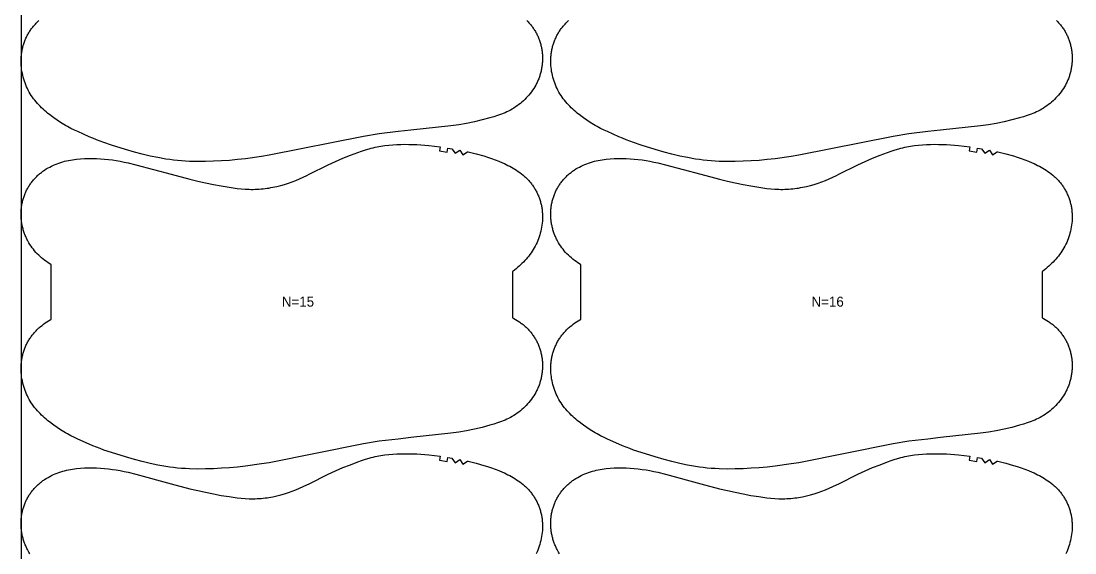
# Model space of a CAD drawing. Header units: inches. Extents: x 0 to 1851, y 0 to 1084.
# Drawn here: x 0 to 527, y 266 to 532 of the extents above; entities that cross this region are included whole.
import ezdxf

# ---------------------------------------------------------------- set-up
doc = ezdxf.new("R2010")
doc.units = ezdxf.units.IN

msp = doc.modelspace()

# ---------------------------------------------------------------- linework, layer by layer
at = {"layer": '1'}
for points in [[(0, 0), (1850.872, 0), (1850.872, 1083.5292), (0, 1083.5292), (0, 0)], [(108.0732, 448.4329), (112.0602, 448.0596), (114.0587, 447.9585), (115.0586, 447.9343), (116.0588, 447.9294), (117.0589, 447.945), (118.0587, 447.981), (119.0577, 448.037), (120.0556, 448.1128), (121.0519, 448.2078), (122.0464, 448.3218), (123.0385, 448.4544), (124.0279, 448.6052), (125.0143, 448.7739), (125.9975, 448.9599), (127.9536, 449.3821), (129.8954, 449.8677), (131.8218, 450.4127), (133.7316, 451.0138), (135.6227, 451.6707), (137.4929, 452.3838), (139.3398, 453.1535), (141.1624, 453.978), (142.9656, 454.8458), (144.1856, 455.4612), (153.6891, 460.2547), (157.3288, 461.9207), (161.0133, 463.4864), (164.7318, 464.9672), (168.4835, 466.3648), (170.3726, 467.0295), (172.2734, 467.6587), (174.1885, 468.2381), (175.1524, 468.5046), (176.1209, 468.7532), (177.0944, 468.9826), (178.0724, 469.1929), (179.0545, 469.3847), (180.0403, 469.5585), (182.0206, 469.8544), (184.0096, 470.0849), (186.0039, 470.2548), (188.0019, 470.37), (190.0023, 470.4367), (192.0039, 470.4612), (194.0056, 470.4486), (196.0066, 470.3997), (198.0062, 470.314), (200.0037, 470.1911), (203.9908, 469.8395), (209.5957, 469.1645), (209.3288, 467.1824), (213.2465, 466.6146), (213.5543, 468.5907), (215.5287, 468.2716), (217.1441, 465.9608), (219.465, 467.561), (221.0153, 465.2078), (223.3796, 466.74), (223.7405, 466.6579), (227.6267, 465.6998), (231.4805, 464.6151), (233.3938, 464.0249), (235.2948, 463.3972), (237.18, 462.7255), (239.0461, 462.0035), (240.8893, 461.2251), (241.801, 460.8131), (242.7054, 460.3853), (243.6019, 459.9409), (244.4899, 459.4794), (245.3689, 459.0003), (246.2383, 458.5029), (247.0973, 457.9866), (247.9442, 457.4503), (248.7769, 456.8929), (249.5935, 456.3133), (250.392, 455.7104), (251.1703, 455.083), (251.5513, 454.7598), (251.9265, 454.4301), (252.2956, 454.0936), (252.6585, 453.7504), (253.0149, 453.4002), (253.3647, 453.0432), (253.7077, 452.6796), (254.0439, 452.3094), (254.3731, 451.9329), (254.6953, 451.5503), (255.0104, 451.1616), (255.3182, 450.767), (255.6186, 450.3667), (255.9117, 449.9608), (256.1971, 449.5496), (256.4749, 449.133), (256.745, 448.7114), (257.0072, 448.2848), (257.2615, 447.8534), (257.5077, 447.4173), (257.7457, 446.9768), (257.9755, 446.532), (258.197, 446.083), (258.4101, 445.63), (258.6148, 445.1732), (258.811, 444.7126), (258.9986, 444.2486), (259.1775, 443.7812), (259.3478, 443.3106), (259.5092, 442.837), (259.6617, 442.3605), (259.8054, 441.8813), (259.94, 441.3995), (260.0655, 440.9154), (260.1819, 440.429), (260.2891, 439.9405), (260.387, 439.4502), (260.4757, 438.9581), (260.5553, 438.4644), (260.6258, 437.9693), (260.6873, 437.473), (260.7399, 436.9756), (260.7836, 436.4772), (260.8185, 435.978), (260.8624, 434.9781), (260.872, 433.9771), (260.8479, 432.9762), (260.7908, 431.9768), (260.7012, 430.9801), (260.5796, 429.987), (260.4264, 428.9983), (260.2422, 428.0149), (260.0274, 427.0375), (259.7825, 426.0669), (259.5081, 425.104), (259.2044, 424.1496), (258.8721, 423.2045), (258.5111, 422.27), (258.1215, 421.3472), (257.7032, 420.4374), (257.2563, 419.5419), (256.7808, 418.6618), (256.2766, 417.7984), (255.7438, 416.953), (255.1827, 416.1265), (254.5948, 415.3186), (253.9819, 414.5291), (253.3457, 413.7573), (252.6881, 413.0028), (252.0108, 412.2653), (251.3157, 411.5441), (250.6045, 410.8388), (249.8788, 410.1491), (249.1395, 409.4743), (248.3874, 408.814), (247.6233, 408.1678), (246.0618, 406.9152), (245.872, 406.7726), (245.872, 383.6248), (246.5253, 383.2921), (247.4018, 382.8087), (248.2618, 382.2961), (249.1039, 381.7546), (249.5178, 381.473), (249.9266, 381.1843), (250.3303, 380.8884), (250.7285, 380.5854), (251.1212, 380.2753), (251.5082, 379.9581), (251.8892, 379.634), (252.2641, 379.3028), (252.6327, 378.9646), (252.9949, 378.6195), (253.3504, 378.2674), (253.6991, 377.9086), (254.0409, 377.5431), (254.3757, 377.1711), (254.7032, 376.7928), (255.0235, 376.4082), (255.3363, 376.0176), (255.6415, 375.621), (255.939, 375.2186), (256.2287, 374.8106), (256.5103, 374.397), (256.7839, 373.9781), (257.0492, 373.5539), (257.3061, 373.1246), (257.5545, 372.6904), (257.7943, 372.2514), (258.0253, 371.8077), (258.2475, 371.3595), (258.4608, 370.9071), (258.6653, 370.4505), (258.8609, 369.99), (259.0476, 369.5258), (259.2253, 369.0581), (259.394, 368.587), (259.5537, 368.1128), (259.7044, 367.6355), (259.846, 367.1555), (259.9785, 366.6729), (260.1019, 366.1879), (260.2161, 365.7007), (260.3211, 365.2114), (260.4169, 364.7204), (260.5034, 364.2276), (260.5808, 363.7334), (260.6489, 363.2378), (260.708, 362.741), (260.7579, 362.2433), (260.7987, 361.7447), (260.8305, 361.2454), (260.8533, 360.7455), (260.8671, 360.2453), (260.872, 359.7449), (260.868, 359.2444), (260.855, 358.744), (260.8333, 358.2439), (260.8028, 357.7442), (260.7635, 357.2451), (260.7154, 356.7468), (260.6587, 356.2493), (260.5932, 355.753), (260.5191, 355.2578), (260.4363, 354.7641), (260.3448, 354.2719), (260.2447, 353.7815), (260.1359, 353.293), (260.0185, 352.8065), (259.8924, 352.3223), (259.7577, 351.8404), (259.6144, 351.3612), (259.4624, 350.8846), (259.3019, 350.4109), (259.1327, 349.9403), (258.955, 349.4729), (258.7687, 349.0089), (258.5738, 348.5485), (258.3705, 348.0917), (258.1589, 347.6386), (257.9391, 347.1894), (257.7114, 346.7441), (257.4757, 346.3028), (256.9814, 345.4327), (256.4573, 344.5799), (255.9045, 343.7451), (255.3242, 342.929), (254.7174, 342.1325), (254.0854, 341.3563), (253.4288, 340.6008), (252.7486, 339.8669), (252.0454, 339.1549), (251.3201, 338.4654), (250.5735, 337.7991), (249.8064, 337.1566), (249.0196, 336.5382), (248.2138, 335.9447), (247.3901, 335.3761), (246.5496, 334.8326), (245.872, 334.4227), (245.6931, 334.3145), (244.8218, 333.8217), (243.9367, 333.3546), (243.0387, 332.9131), (242.129, 332.4976), (241.2085, 332.1076), (240.2784, 331.7412), (239.3399, 331.3961), (238.3941, 331.0698), (236.4853, 330.464), (234.5612, 329.9048), (230.6919, 328.8749), (226.7971, 327.955), (222.8761, 327.1477), (218.9318, 326.4635), (214.9686, 325.9049), (195.0692, 323.7474), (188.732, 323.034), (179.1581, 321.9562), (171.2574, 320.6624), (124.1625, 311.1978), (120.2119, 310.5527), (112.2791, 309.4678), (108.3009, 309.0233), (104.3141, 308.6636), (100.3205, 308.3865), (96.3226, 308.1873), (92.3211, 308.067), (88.3176, 308.034), (84.3157, 308.1195), (82.3168, 308.2176), (80.3202, 308.3554), (78.3268, 308.5339), (76.3377, 308.7538), (74.3535, 309.0153), (72.3746, 309.3159), (68.4337, 310.0205), (64.5159, 310.8423), (60.6201, 311.7626), (56.745, 312.767), (52.2081, 314.0531), (45.2497, 316.2379), (41.4579, 317.5256), (39.5767, 318.2084), (37.7102, 318.9283), (35.8608, 319.6901), (34.0249, 320.4853), (28.4189, 323.034), (26.7328, 323.8006), (24.9333, 324.676), (23.1601, 325.6004), (22.286, 326.0859), (21.4207, 326.5872), (19.7165, 327.635), (18.0468, 328.7389), (16.4112, 329.8939), (15, 330.9539), (14.8102, 331.0964), (13.2487, 332.349), (12.4845, 332.9953), (11.7325, 333.6556), (10.9932, 334.3303), (10.2675, 335.0201), (9.5563, 335.7253), (8.8611, 336.4465), (8.1839, 337.1841), (7.5262, 337.9385), (6.8901, 338.7103), (6.2771, 339.4999), (5.6892, 340.3077), (5.1282, 341.1343), (4.5954, 341.9797), (4.0912, 342.8431), (3.6157, 343.7231), (3.1688, 344.6187), (2.7505, 345.5284), (2.3609, 346.4512), (1.9999, 347.3858), (1.6675, 348.3308), (1.3639, 349.2852), (1.0894, 350.2482), (0.8446, 351.2187), (0.6298, 352.1961), (0.4456, 353.1796), (0.2924, 354.1683), (0.1708, 355.1614), (0.0812, 356.1581), (0.024, 357.1575), (0, 358.1583), (0.0096, 359.1594), (0.0535, 360.1593), (0.0884, 360.6584), (0.1321, 361.1568), (0.1847, 361.6542), (0.2462, 362.1506), (0.3167, 362.6457), (0.3963, 363.1394), (0.485, 363.6315), (0.5829, 364.1218), (0.6901, 364.6102), (0.8065, 365.0966), (0.932, 365.5808), (1.0666, 366.0625), (1.2102, 366.5417), (1.3628, 367.0182), (1.5242, 367.4919), (1.6944, 367.9625), (1.8734, 368.4298), (2.061, 368.8939), (2.2572, 369.3544), (2.4618, 369.8113), (2.675, 370.2643), (2.8965, 370.7133), (3.1263, 371.1581), (3.3643, 371.5986), (3.6105, 372.0346), (3.8648, 372.466), (4.127, 372.8926), (4.397, 373.3143), (4.6749, 373.7308), (4.9603, 374.1421), (5.2533, 374.548), (5.5538, 374.9483), (5.8616, 375.3428), (6.1767, 375.7315), (6.4989, 376.1142), (6.8281, 376.4907), (7.1643, 376.8608), (7.5073, 377.2245), (7.8571, 377.5814), (8.2134, 377.9316), (8.5763, 378.2749), (8.9455, 378.6113), (9.3207, 378.9411), (9.7017, 379.2643), (10.48, 379.8917), (11.2785, 380.4946), (12.0951, 381.0742), (12.9278, 381.6315), (13.7747, 382.1678), (14.6337, 382.6841), (15, 382.8937), (15, 410.2415), (14.3224, 410.6514), (13.4818, 411.1948), (12.6582, 411.7634), (11.8524, 412.357), (11.0656, 412.9753), (10.2984, 413.6179), (9.5519, 414.2842), (8.8266, 414.9736), (8.1234, 415.6856), (7.4432, 416.4196), (6.7866, 417.175), (6.1546, 417.9513), (5.5478, 418.7478), (4.9675, 419.5638), (4.4147, 420.3986), (3.8906, 421.2515), (3.3963, 422.1215), (3.1606, 422.5628), (2.9329, 423.0081), (2.7131, 423.4573), (2.5015, 423.9104), (2.2982, 424.3672), (2.1033, 424.8277), (1.917, 425.2917), (1.7393, 425.7591), (1.5701, 426.2297), (1.4096, 426.7033), (1.2576, 427.1799), (1.1143, 427.6592), (0.9796, 428.141), (0.8535, 428.6253), (0.7361, 429.1117), (0.6273, 429.6003), (0.5272, 430.0907), (0.4357, 430.5829), (0.3529, 431.0766), (0.2788, 431.5717), (0.2133, 432.0681), (0.1566, 432.5655), (0.1085, 433.0639), (0.0692, 433.563), (0.0387, 434.0627), (0.0169, 434.5628), (0.004, 435.0631), (0, 435.5636), (0.0049, 436.064), (0.0187, 436.5643), (0.0415, 437.0641), (0.0733, 437.5634), (0.1141, 438.062), (0.164, 438.5598), (0.223, 439.0565), (0.2912, 439.5521), (0.3686, 440.0463), (0.4551, 440.5391), (0.5509, 441.0302), (0.6559, 441.5194), (0.7701, 442.0067), (0.8935, 442.4917), (1.026, 442.9743), (1.1676, 443.4543), (1.3182, 443.9315), (1.478, 444.4057), (1.6467, 444.8768), (1.8244, 445.3446), (2.0111, 445.8088), (2.2066, 446.2693), (2.4111, 446.7258), (2.6245, 447.1783), (2.8467, 447.6264), (3.0777, 448.0701), (3.3175, 448.5092), (3.5659, 448.9434), (3.8228, 449.3726), (4.0881, 449.7968), (4.3617, 450.2157), (4.6433, 450.6293), (4.933, 451.0374), (5.2305, 451.4397), (5.5357, 451.8363), (5.8485, 452.227), (6.1688, 452.6115), (6.4963, 452.9899), (6.8311, 453.3619), (7.1729, 453.7273), (7.5216, 454.0862), (7.8771, 454.4382), (8.2393, 454.7833), (8.6079, 455.1215), (8.9828, 455.4527), (9.3638, 455.7769), (9.7508, 456.094), (10.1435, 456.4041), (10.5417, 456.7071), (10.9454, 457.003), (11.3542, 457.2917), (11.7681, 457.5733), (12.6102, 458.1149), (13.4702, 458.6275), (14.3467, 459.1109), (15.2383, 459.565), (16.1438, 459.9901), (17.0621, 460.3867), (17.9922, 460.7551), (18.9329, 461.0959), (19.8832, 461.4094), (20.8419, 461.6961), (21.8079, 461.9563), (22.7803, 462.1908), (23.7582, 462.4005), (24.741, 462.5868), (25.7282, 462.7509), (26.7189, 462.8942), (27.7126, 463.0178), (29.7062, 463.2115), (31.7043, 463.3407), (33.7047, 463.4081), (35.7058, 463.4151), (37.7061, 463.3628), (39.7041, 463.2533), (41.6988, 463.0903), (43.6894, 462.8783), (45.6751, 462.6218), (47.6551, 462.3243), (49.6282, 461.986), (51.5935, 461.6061), (53.5497, 461.1837), (57.4355, 460.225), (75.1702, 455.4612), (84.4992, 452.9553), (88.3893, 452.0102), (92.2959, 451.1358), (96.2189, 450.3383), (100.156, 449.6148), (104.1061, 448.9681), (108.0732, 448.4329)], [(373.0732, 448.4329), (377.0602, 448.0596), (379.0587, 447.9585), (380.0586, 447.9343), (381.0588, 447.9294), (382.0589, 447.945), (383.0587, 447.981), (384.0577, 448.037), (385.0556, 448.1128), (386.0519, 448.2078), (387.0464, 448.3218), (388.0385, 448.4544), (389.0279, 448.6052), (390.0143, 448.7739), (390.9975, 448.9599), (392.9536, 449.3821), (394.8954, 449.8677), (396.8218, 450.4127), (398.7316, 451.0138), (400.6227, 451.6707), (402.4929, 452.3838), (404.3398, 453.1535), (406.1624, 453.978), (407.9656, 454.8458), (409.1856, 455.4612), (418.6891, 460.2547), (422.3288, 461.9207), (426.0133, 463.4864), (429.7318, 464.9672), (433.4835, 466.3648), (435.3726, 467.0295), (437.2734, 467.6587), (439.1885, 468.2381), (440.1524, 468.5046), (441.1209, 468.7532), (442.0944, 468.9826), (443.0724, 469.1929), (444.0545, 469.3847), (445.0403, 469.5585), (447.0206, 469.8544), (449.0096, 470.0849), (451.0039, 470.2548), (453.0019, 470.37), (455.0023, 470.4367), (457.0039, 470.4612), (459.0056, 470.4486), (461.0066, 470.3997), (463.0062, 470.314), (465.0037, 470.1911), (468.9908, 469.8395), (474.5957, 469.1645), (474.3288, 467.1824), (478.2465, 466.6146), (478.5543, 468.5907), (480.5287, 468.2716), (482.1441, 465.9608), (484.465, 467.561), (486.0153, 465.2078), (488.3796, 466.74), (488.7405, 466.6579), (492.6267, 465.6998), (496.4805, 464.6151), (498.3938, 464.0249), (500.2948, 463.3972), (502.18, 462.7255), (504.0461, 462.0035), (505.8893, 461.2251), (506.801, 460.8131), (507.7054, 460.3853), (508.6019, 459.9409), (509.4899, 459.4794), (510.3689, 459.0003), (511.2383, 458.5029), (512.0973, 457.9866), (512.9442, 457.4503), (513.7769, 456.8929), (514.5935, 456.3133), (515.392, 455.7104), (516.1703, 455.083), (516.5513, 454.7598), (516.9265, 454.4301), (517.2956, 454.0936), (517.6585, 453.7504), (518.0149, 453.4002), (518.3647, 453.0432), (518.7077, 452.6796), (519.0439, 452.3094), (519.3731, 451.9329), (519.6953, 451.5503), (520.0104, 451.1616), (520.3182, 450.767), (520.6186, 450.3667), (520.9117, 449.9608), (521.1971, 449.5496), (521.4749, 449.133), (521.745, 448.7114), (522.0072, 448.2848), (522.2615, 447.8534), (522.5077, 447.4173), (522.7457, 446.9768), (522.9755, 446.532), (523.197, 446.083), (523.4101, 445.63), (523.6148, 445.1732), (523.811, 444.7126), (523.9986, 444.2486), (524.1775, 443.7812), (524.3478, 443.3106), (524.5092, 442.837), (524.6617, 442.3605), (524.8054, 441.8813), (524.94, 441.3995), (525.0655, 440.9154), (525.1819, 440.429), (525.2891, 439.9405), (525.387, 439.4502), (525.4757, 438.9581), (525.5553, 438.4644), (525.6258, 437.9693), (525.6873, 437.473), (525.7399, 436.9756), (525.7836, 436.4772), (525.8185, 435.978), (525.8624, 434.9781), (525.872, 433.9771), (525.8479, 432.9762), (525.7908, 431.9768), (525.7012, 430.9801), (525.5796, 429.987), (525.4264, 428.9983), (525.2422, 428.0149), (525.0274, 427.0375), (524.7825, 426.0669), (524.5081, 425.104), (524.2044, 424.1496), (523.8721, 423.2045), (523.5111, 422.27), (523.1215, 421.3472), (522.7032, 420.4374), (522.2563, 419.5419), (521.7808, 418.6618), (521.2766, 417.7984), (520.7438, 416.953), (520.1827, 416.1265), (519.5948, 415.3186), (518.9819, 414.5291), (518.3457, 413.7573), (517.6881, 413.0028), (517.0108, 412.2653), (516.3157, 411.5441), (515.6045, 410.8388), (514.8788, 410.1491), (514.1395, 409.4743), (513.3874, 408.814), (512.6233, 408.1678), (511.0618, 406.9152), (510.872, 406.7726), (510.872, 383.6248), (511.5253, 383.2921), (512.4018, 382.8087), (513.2618, 382.2961), (514.1039, 381.7546), (514.5178, 381.473), (514.9266, 381.1843), (515.3303, 380.8884), (515.7285, 380.5854), (516.1212, 380.2753), (516.5082, 379.9581), (516.8892, 379.634), (517.2641, 379.3028), (517.6327, 378.9646), (517.9949, 378.6195), (518.3504, 378.2674), (518.6991, 377.9086), (519.0409, 377.5431), (519.3757, 377.1711), (519.7032, 376.7928), (520.0235, 376.4082), (520.3363, 376.0176), (520.6415, 375.621), (520.939, 375.2186), (521.2287, 374.8106), (521.5103, 374.397), (521.7839, 373.9781), (522.0492, 373.5539), (522.3061, 373.1246), (522.5545, 372.6904), (522.7943, 372.2514), (523.0253, 371.8077), (523.2475, 371.3595), (523.4608, 370.9071), (523.6653, 370.4505), (523.8609, 369.99), (524.0476, 369.5258), (524.2253, 369.0581), (524.394, 368.587), (524.5537, 368.1128), (524.7044, 367.6355), (524.846, 367.1555), (524.9785, 366.6729), (525.1019, 366.1879), (525.2161, 365.7007), (525.3211, 365.2114), (525.4169, 364.7204), (525.5034, 364.2276), (525.5808, 363.7334), (525.6489, 363.2378), (525.708, 362.741), (525.7579, 362.2433), (525.7987, 361.7447), (525.8305, 361.2454), (525.8533, 360.7455), (525.8671, 360.2453), (525.872, 359.7449), (525.868, 359.2444), (525.855, 358.744), (525.8333, 358.2439), (525.8028, 357.7442), (525.7635, 357.2451), (525.7154, 356.7468), (525.6587, 356.2493), (525.5932, 355.753), (525.5191, 355.2578), (525.4363, 354.7641), (525.3448, 354.2719), (525.2447, 353.7815), (525.1359, 353.293), (525.0185, 352.8065), (524.8924, 352.3223), (524.7577, 351.8404), (524.6144, 351.3612), (524.4624, 350.8846), (524.3019, 350.4109), (524.1327, 349.9403), (523.955, 349.4729), (523.7687, 349.0089), (523.5738, 348.5485), (523.3705, 348.0917), (523.1589, 347.6386), (522.9391, 347.1894), (522.7114, 346.7441), (522.4757, 346.3028), (521.9814, 345.4327), (521.4573, 344.5799), (520.9045, 343.7451), (520.3242, 342.929), (519.7174, 342.1325), (519.0854, 341.3563), (518.4288, 340.6008), (517.7486, 339.8669), (517.0454, 339.1549), (516.3201, 338.4654), (515.5735, 337.7991), (514.8064, 337.1566), (514.0196, 336.5382), (513.2138, 335.9447), (512.3901, 335.3761), (511.5496, 334.8326), (510.872, 334.4227), (510.6931, 334.3145), (509.8218, 333.8217), (508.9367, 333.3546), (508.0387, 332.9131), (507.129, 332.4976), (506.2085, 332.1076), (505.2784, 331.7412), (504.3399, 331.3961), (503.3941, 331.0698), (501.4853, 330.464), (499.5612, 329.9048), (495.6919, 328.8749), (491.7971, 327.955), (487.8761, 327.1477), (483.9318, 326.4635), (479.9686, 325.9049), (460.0692, 323.7474), (453.732, 323.034), (444.1581, 321.9562), (436.2574, 320.6624), (389.1625, 311.1978), (385.2119, 310.5527), (377.2791, 309.4678), (373.3009, 309.0233), (369.3141, 308.6636), (365.3205, 308.3865), (361.3226, 308.1873), (357.3211, 308.067), (353.3176, 308.034), (349.3157, 308.1195), (347.3168, 308.2176), (345.3202, 308.3554), (343.3268, 308.5339), (341.3377, 308.7538), (339.3535, 309.0153), (337.3746, 309.3159), (333.4337, 310.0205), (329.5159, 310.8423), (325.6201, 311.7626), (321.745, 312.767), (317.2081, 314.0531), (310.2497, 316.2379), (306.4579, 317.5256), (304.5767, 318.2084), (302.7102, 318.9283), (300.8608, 319.6901), (299.0249, 320.4853), (293.4189, 323.034), (291.7328, 323.8006), (289.9333, 324.676), (288.1601, 325.6004), (287.286, 326.0859), (286.4207, 326.5872), (284.7165, 327.635), (283.0468, 328.7389), (281.4112, 329.8939), (280, 330.9539), (279.8102, 331.0964), (278.2487, 332.349), (277.4845, 332.9953), (276.7325, 333.6556), (275.9932, 334.3303), (275.2675, 335.0201), (274.5563, 335.7253), (273.8611, 336.4465), (273.1839, 337.1841), (272.5262, 337.9385), (271.8901, 338.7103), (271.2771, 339.4999), (270.6892, 340.3077), (270.1282, 341.1343), (269.5954, 341.9797), (269.0912, 342.8431), (268.6157, 343.7231), (268.1688, 344.6187), (267.7505, 345.5284), (267.3609, 346.4512), (266.9999, 347.3858), (266.6675, 348.3308), (266.3639, 349.2852), (266.0894, 350.2482), (265.8446, 351.2187), (265.6298, 352.1961), (265.4456, 353.1796), (265.2924, 354.1683), (265.1708, 355.1614), (265.0812, 356.1581), (265.024, 357.1575), (265, 358.1583), (265.0096, 359.1594), (265.0535, 360.1593), (265.0884, 360.6584), (265.1321, 361.1568), (265.1847, 361.6542), (265.2462, 362.1506), (265.3167, 362.6457), (265.3963, 363.1394), (265.485, 363.6315), (265.5829, 364.1218), (265.6901, 364.6102), (265.8065, 365.0966), (265.932, 365.5808), (266.0666, 366.0625), (266.2102, 366.5417), (266.3628, 367.0182), (266.5242, 367.4919), (266.6944, 367.9625), (266.8734, 368.4298), (267.061, 368.8939), (267.2572, 369.3544), (267.4618, 369.8113), (267.675, 370.2643), (267.8965, 370.7133), (268.1263, 371.1581), (268.3643, 371.5986), (268.6105, 372.0346), (268.8648, 372.466), (269.127, 372.8926), (269.397, 373.3143), (269.6749, 373.7308), (269.9603, 374.1421), (270.2533, 374.548), (270.5538, 374.9483), (270.8616, 375.3428), (271.1767, 375.7315), (271.4989, 376.1142), (271.8281, 376.4907), (272.1643, 376.8608), (272.5073, 377.2245), (272.8571, 377.5814), (273.2134, 377.9316), (273.5763, 378.2749), (273.9455, 378.6113), (274.3207, 378.9411), (274.7017, 379.2643), (275.48, 379.8917), (276.2785, 380.4946), (277.0951, 381.0742), (277.9278, 381.6315), (278.7747, 382.1678), (279.6337, 382.6841), (280, 382.8937), (280, 410.2415), (279.3224, 410.6514), (278.4818, 411.1948), (277.6582, 411.7634), (276.8524, 412.357), (276.0656, 412.9753), (275.2984, 413.6179), (274.5519, 414.2842), (273.8266, 414.9736), (273.1234, 415.6856), (272.4432, 416.4196), (271.7866, 417.175), (271.1546, 417.9513), (270.5478, 418.7478), (269.9675, 419.5638), (269.4147, 420.3986), (268.8906, 421.2515), (268.3963, 422.1215), (268.1606, 422.5628), (267.9329, 423.0081), (267.7131, 423.4573), (267.5015, 423.9104), (267.2982, 424.3672), (267.1033, 424.8277), (266.917, 425.2917), (266.7393, 425.7591), (266.5701, 426.2297), (266.4096, 426.7033), (266.2576, 427.1799), (266.1143, 427.6592), (265.9796, 428.141), (265.8535, 428.6253), (265.7361, 429.1117), (265.6273, 429.6003), (265.5272, 430.0907), (265.4357, 430.5829), (265.3529, 431.0766), (265.2788, 431.5717), (265.2133, 432.0681), (265.1566, 432.5655), (265.1085, 433.0639), (265.0692, 433.563), (265.0387, 434.0627), (265.0169, 434.5628), (265.004, 435.0631), (265, 435.5636), (265.0049, 436.064), (265.0187, 436.5643), (265.0415, 437.0641), (265.0733, 437.5634), (265.1141, 438.062), (265.164, 438.5598), (265.223, 439.0565), (265.2912, 439.5521), (265.3686, 440.0463), (265.4551, 440.5391), (265.5509, 441.0302), (265.6559, 441.5194), (265.7701, 442.0067), (265.8935, 442.4917), (266.026, 442.9743), (266.1676, 443.4543), (266.3182, 443.9315), (266.478, 444.4057), (266.6467, 444.8768), (266.8244, 445.3446), (267.0111, 445.8088), (267.2066, 446.2693), (267.4111, 446.7258), (267.6245, 447.1783), (267.8467, 447.6264), (268.0777, 448.0701), (268.3175, 448.5092), (268.5659, 448.9434), (268.8228, 449.3726), (269.0881, 449.7968), (269.3617, 450.2157), (269.6433, 450.6293), (269.933, 451.0374), (270.2305, 451.4397), (270.5357, 451.8363), (270.8485, 452.227), (271.1688, 452.6115), (271.4963, 452.9899), (271.8311, 453.3619), (272.1729, 453.7273), (272.5216, 454.0862), (272.8771, 454.4382), (273.2393, 454.7833), (273.6079, 455.1215), (273.9828, 455.4527), (274.3638, 455.7769), (274.7508, 456.094), (275.1435, 456.4041), (275.5417, 456.7071), (275.9454, 457.003), (276.3542, 457.2917), (276.7681, 457.5733), (277.6102, 458.1149), (278.4702, 458.6275), (279.3467, 459.1109), (280.2383, 459.565), (281.1438, 459.9901), (282.0621, 460.3867), (282.9922, 460.7551), (283.9329, 461.0959), (284.8832, 461.4094), (285.8419, 461.6961), (286.8079, 461.9563), (287.7803, 462.1908), (288.7582, 462.4005), (289.741, 462.5868), (290.7282, 462.7509), (291.7189, 462.8942), (292.7126, 463.0178), (294.7062, 463.2115), (296.7043, 463.3407), (298.7047, 463.4081), (300.7058, 463.4151), (302.7061, 463.3628), (304.7041, 463.2533), (306.6988, 463.0903), (308.6894, 462.8783), (310.6751, 462.6218), (312.6551, 462.3243), (314.6282, 461.986), (316.5935, 461.6061), (318.5497, 461.1837), (322.4355, 460.225), (340.1702, 455.4612), (349.4992, 452.9553), (353.3893, 452.0102), (357.2959, 451.1358), (361.2189, 450.3383), (365.156, 449.6148), (369.1061, 448.9681), (373.0732, 448.4329)]]:
    msp.add_lwpolyline(points, close=True, dxfattribs=at)
for points in [[(252.9949, 532.3865), (253.3504, 532.0344), (253.6991, 531.6756), (254.0409, 531.3101), (254.3757, 530.9381), (254.7032, 530.5598), (255.0235, 530.1752), (255.3363, 529.7846), (255.6415, 529.388), (255.939, 528.9856), (256.2287, 528.5776), (256.5103, 528.164), (256.7839, 527.7451), (257.0492, 527.3209), (257.3061, 526.8916), (257.5545, 526.4574), (257.7943, 526.0184), (258.0253, 525.5747), (258.2475, 525.1265), (258.4608, 524.6741), (258.6653, 524.2175), (258.8609, 523.757), (259.0476, 523.2928), (259.2253, 522.8251), (259.394, 522.354), (259.5537, 521.8798), (259.7044, 521.4025), (259.846, 520.9225), (259.9785, 520.4399), (260.1019, 519.9549), (260.2161, 519.4677), (260.3211, 518.9784), (260.4169, 518.4874), (260.5034, 517.9946), (260.5808, 517.5004), (260.6489, 517.0048), (260.708, 516.508), (260.7579, 516.0103), (260.7987, 515.5117), (260.8305, 515.0124), (260.8533, 514.5125), (260.8671, 514.0123), (260.872, 513.5119), (260.868, 513.0114), (260.855, 512.511), (260.8333, 512.0109), (260.8028, 511.5112), (260.7635, 511.0121), (260.7154, 510.5138), (260.6587, 510.0163), (260.5932, 509.52), (260.5191, 509.0248), (260.4363, 508.5311), (260.3448, 508.0389), (260.2447, 507.5485), (260.1359, 507.06), (260.0185, 506.5735), (259.8924, 506.0893), (259.7577, 505.6074), (259.6144, 505.1282), (259.4624, 504.6516), (259.3019, 504.1779), (259.1327, 503.7073), (258.955, 503.2399), (258.7687, 502.7759), (258.5738, 502.3155), (258.3705, 501.8587), (258.1589, 501.4056), (257.9391, 500.9564), (257.7114, 500.5111), (257.4757, 500.0698), (256.9814, 499.1997), (256.4573, 498.3469), (255.9045, 497.5121), (255.3242, 496.696), (254.7174, 495.8995), (254.0854, 495.1233), (253.4288, 494.3678), (252.7486, 493.6339), (252.0454, 492.9219), (251.3201, 492.2324), (250.5735, 491.5661), (249.8064, 490.9236), (249.0196, 490.3052), (248.2138, 489.7117), (247.3901, 489.1431), (246.5496, 488.5996), (245.872, 488.1897), (245.6931, 488.0815), (244.8218, 487.5887), (243.9367, 487.1216), (243.0387, 486.6801), (242.129, 486.2646), (241.2085, 485.8746), (240.2784, 485.5082), (239.3399, 485.1631), (238.3941, 484.8368), (236.4853, 484.231), (234.5612, 483.6718), (230.6919, 482.6419), (226.7971, 481.722), (222.8761, 480.9147), (218.9318, 480.2305), (214.9686, 479.6719), (195.0692, 477.5144), (188.732, 476.801), (179.1581, 475.7232), (171.2574, 474.4294), (124.1625, 464.9648), (120.2119, 464.3197), (112.2791, 463.2348), (108.3009, 462.7903), (104.3141, 462.4306), (100.3205, 462.1535), (96.3226, 461.9543), (92.3211, 461.834), (88.3176, 461.801), (84.3157, 461.8865), (82.3168, 461.9846), (80.3202, 462.1224), (78.3268, 462.3009), (76.3377, 462.5208), (74.3535, 462.7823), (72.3746, 463.0829), (68.4337, 463.7875), (64.5159, 464.6093), (60.6201, 465.5296), (56.745, 466.534), (52.2081, 467.8201), (45.2497, 470.0049), (41.4579, 471.2926), (39.5767, 471.9754), (37.7102, 472.6953), (35.8608, 473.4571), (34.0249, 474.2523), (28.4189, 476.801), (26.7328, 477.5676), (24.9333, 478.443), (23.1601, 479.3674), (22.286, 479.8529), (21.4207, 480.3542), (19.7165, 481.402), (18.0468, 482.5059), (16.4112, 483.6609), (15, 484.7209), (14.8102, 484.8634), (13.2487, 486.116), (12.4845, 486.7623), (11.7325, 487.4226), (10.9932, 488.0973), (10.2675, 488.7871), (9.5563, 489.4923), (8.8611, 490.2135), (8.1839, 490.9511), (7.5262, 491.7055), (6.8901, 492.4773), (6.2771, 493.2669), (5.6892, 494.0747), (5.1282, 494.9013), (4.5954, 495.7467), (4.0912, 496.6101), (3.6157, 497.4901), (3.1688, 498.3857), (2.7505, 499.2954), (2.3609, 500.2182), (1.9999, 501.1528), (1.6675, 502.0978), (1.3639, 503.0522), (1.0894, 504.0152), (0.8446, 504.9857), (0.6298, 505.9631), (0.4456, 506.9466), (0.2924, 507.9353), (0.1708, 508.9284), (0.0812, 509.9251), (0.024, 510.9245), (0, 511.9253), (0.0096, 512.9264), (0.0535, 513.9263), (0.0884, 514.4254), (0.1321, 514.9238), (0.1847, 515.4212), (0.2462, 515.9176), (0.3167, 516.4127), (0.3963, 516.9064), (0.485, 517.3985), (0.5829, 517.8888), (0.6901, 518.3772), (0.8065, 518.8636), (0.932, 519.3478), (1.0666, 519.8295), (1.2102, 520.3087), (1.3628, 520.7852), (1.5242, 521.2589), (1.6944, 521.7295), (1.8734, 522.1968), (2.061, 522.6609), (2.2572, 523.1214), (2.4618, 523.5783), (2.675, 524.0313), (2.8965, 524.4803), (3.1263, 524.9251), (3.3643, 525.3656), (3.6105, 525.8016), (3.8648, 526.233), (4.127, 526.6596), (4.397, 527.0813), (4.6749, 527.4978), (4.9603, 527.9091), (5.2533, 528.315), (5.5538, 528.7153), (5.8616, 529.1098), (6.1767, 529.4985), (6.4989, 529.8812), (6.8281, 530.2577), (7.1643, 530.6278), (7.5073, 530.9915), (7.8571, 531.3484), (8.2134, 531.6986), (8.5763, 532.0419), (8.9455, 532.3783)], [(517.9949, 532.3865), (518.3504, 532.0344), (518.6991, 531.6756), (519.0409, 531.3101), (519.3757, 530.9381), (519.7032, 530.5598), (520.0235, 530.1752), (520.3363, 529.7846), (520.6415, 529.388), (520.939, 528.9856), (521.2287, 528.5776), (521.5103, 528.164), (521.7839, 527.7451), (522.0492, 527.3209), (522.3061, 526.8916), (522.5545, 526.4574), (522.7943, 526.0184), (523.0253, 525.5747), (523.2475, 525.1265), (523.4608, 524.6741), (523.6653, 524.2175), (523.8609, 523.757), (524.0476, 523.2928), (524.2253, 522.8251), (524.394, 522.354), (524.5537, 521.8798), (524.7044, 521.4025), (524.846, 520.9225), (524.9785, 520.4399), (525.1019, 519.9549), (525.2161, 519.4677), (525.3211, 518.9784), (525.4169, 518.4874), (525.5034, 517.9946), (525.5808, 517.5004), (525.6489, 517.0048), (525.708, 516.508), (525.7579, 516.0103), (525.7987, 515.5117), (525.8305, 515.0124), (525.8533, 514.5125), (525.8671, 514.0123), (525.872, 513.5119), (525.868, 513.0114), (525.855, 512.511), (525.8333, 512.0109), (525.8028, 511.5112), (525.7635, 511.0121), (525.7154, 510.5138), (525.6587, 510.0163), (525.5932, 509.52), (525.5191, 509.0248), (525.4363, 508.5311), (525.3448, 508.0389), (525.2447, 507.5485), (525.1359, 507.06), (525.0185, 506.5735), (524.8924, 506.0893), (524.7577, 505.6074), (524.6144, 505.1282), (524.4624, 504.6516), (524.3019, 504.1779), (524.1327, 503.7073), (523.955, 503.2399), (523.7687, 502.7759), (523.5738, 502.3155), (523.3705, 501.8587), (523.1589, 501.4056), (522.9391, 500.9564), (522.7114, 500.5111), (522.4757, 500.0698), (521.9814, 499.1997), (521.4573, 498.3469), (520.9045, 497.5121), (520.3242, 496.696), (519.7174, 495.8995), (519.0854, 495.1233), (518.4288, 494.3678), (517.7486, 493.6339), (517.0454, 492.9219), (516.3201, 492.2324), (515.5735, 491.5661), (514.8064, 490.9236), (514.0196, 490.3052), (513.2138, 489.7117), (512.3901, 489.1431), (511.5496, 488.5996), (510.872, 488.1897), (510.6931, 488.0815), (509.8218, 487.5887), (508.9367, 487.1216), (508.0387, 486.6801), (507.129, 486.2646), (506.2085, 485.8746), (505.2784, 485.5082), (504.3399, 485.1631), (503.3941, 484.8368), (501.4853, 484.231), (499.5612, 483.6718), (495.6919, 482.6419), (491.7971, 481.722), (487.8761, 480.9147), (483.9318, 480.2305), (479.9686, 479.6719), (460.0692, 477.5144), (453.732, 476.801), (444.1581, 475.7232), (436.2574, 474.4294), (389.1625, 464.9648), (385.2119, 464.3197), (377.2791, 463.2348), (373.3009, 462.7903), (369.3141, 462.4306), (365.3205, 462.1535), (361.3226, 461.9543), (357.3211, 461.834), (353.3176, 461.801), (349.3157, 461.8865), (347.3168, 461.9846), (345.3202, 462.1224), (343.3268, 462.3009), (341.3377, 462.5208), (339.3535, 462.7823), (337.3746, 463.0829), (333.4337, 463.7875), (329.5159, 464.6093), (325.6201, 465.5296), (321.745, 466.534), (317.2081, 467.8201), (310.2497, 470.0049), (306.4579, 471.2926), (304.5767, 471.9754), (302.7102, 472.6953), (300.8608, 473.4571), (299.0249, 474.2523), (293.4189, 476.801), (291.7328, 477.5676), (289.9333, 478.443), (288.1601, 479.3674), (287.286, 479.8529), (286.4207, 480.3542), (284.7165, 481.402), (283.0468, 482.5059), (281.4112, 483.6609), (280, 484.7209), (279.8102, 484.8634), (278.2487, 486.116), (277.4845, 486.7623), (276.7325, 487.4226), (275.9932, 488.0973), (275.2675, 488.7871), (274.5563, 489.4923), (273.8611, 490.2135), (273.1839, 490.9511), (272.5262, 491.7055), (271.8901, 492.4773), (271.2771, 493.2669), (270.6892, 494.0747), (270.1282, 494.9013), (269.5954, 495.7467), (269.0912, 496.6101), (268.6157, 497.4901), (268.1688, 498.3857), (267.7505, 499.2954), (267.3609, 500.2182), (266.9999, 501.1528), (266.6675, 502.0978), (266.3639, 503.0522), (266.0894, 504.0152), (265.8446, 504.9857), (265.6298, 505.9631), (265.4456, 506.9466), (265.2924, 507.9353), (265.1708, 508.9284), (265.0812, 509.9251), (265.024, 510.9245), (265, 511.9253), (265.0096, 512.9264), (265.0535, 513.9263), (265.0884, 514.4254), (265.1321, 514.9238), (265.1847, 515.4212), (265.2462, 515.9176), (265.3167, 516.4127), (265.3963, 516.9064), (265.485, 517.3985), (265.5829, 517.8888), (265.6901, 518.3772), (265.8065, 518.8636), (265.932, 519.3478), (266.0666, 519.8295), (266.2102, 520.3087), (266.3628, 520.7852), (266.5242, 521.2589), (266.6944, 521.7295), (266.8734, 522.1968), (267.061, 522.6609), (267.2572, 523.1214), (267.4618, 523.5783), (267.675, 524.0313), (267.8965, 524.4803), (268.1263, 524.9251), (268.3643, 525.3656), (268.6105, 525.8016), (268.8648, 526.233), (269.127, 526.6596), (269.397, 527.0813), (269.6749, 527.4978), (269.9603, 527.9091), (270.2533, 528.315), (270.5538, 528.7153), (270.8616, 529.1098), (271.1767, 529.4985), (271.4989, 529.8812), (271.8281, 530.2577), (272.1643, 530.6278), (272.5073, 530.9915), (272.8571, 531.3484), (273.2134, 531.6986), (273.5763, 532.0419), (273.9455, 532.3783)], [(4.4147, 265.6316), (3.8906, 266.4845), (3.3963, 267.3545), (3.1606, 267.7958), (2.9329, 268.2411), (2.7131, 268.6903), (2.5015, 269.1434), (2.2982, 269.6002), (2.1033, 270.0607), (1.917, 270.5247), (1.7393, 270.9921), (1.5701, 271.4627), (1.4096, 271.9363), (1.2576, 272.4129), (1.1143, 272.8922), (0.9796, 273.374), (0.8535, 273.8583), (0.7361, 274.3447), (0.6273, 274.8333), (0.5272, 275.3237), (0.4357, 275.8159), (0.3529, 276.3096), (0.2788, 276.8047), (0.2133, 277.3011), (0.1566, 277.7985), (0.1085, 278.2969), (0.0692, 278.796), (0.0387, 279.2957), (0.0169, 279.7958), (0.004, 280.2961), (0, 280.7966), (0.0049, 281.297), (0.0187, 281.7973), (0.0415, 282.2971), (0.0733, 282.7964), (0.1141, 283.295), (0.164, 283.7928), (0.223, 284.2895), (0.2912, 284.7851), (0.3686, 285.2793), (0.4551, 285.7721), (0.5509, 286.2632), (0.6559, 286.7524), (0.7701, 287.2397), (0.8935, 287.7247), (1.026, 288.2073), (1.1676, 288.6873), (1.3182, 289.1645), (1.478, 289.6387), (1.6467, 290.1098), (1.8244, 290.5776), (2.0111, 291.0418), (2.2066, 291.5023), (2.4111, 291.9588), (2.6245, 292.4113), (2.8467, 292.8594), (3.0777, 293.3031), (3.3175, 293.7422), (3.5659, 294.1764), (3.8228, 294.6056), (4.0881, 295.0298), (4.3617, 295.4487), (4.6433, 295.8623), (4.933, 296.2704), (5.2305, 296.6727), (5.5357, 297.0693), (5.8485, 297.46), (6.1688, 297.8445), (6.4963, 298.2229), (6.8311, 298.5949), (7.1729, 298.9603), (7.5216, 299.3192), (7.8771, 299.6712), (8.2393, 300.0163), (8.6079, 300.3545), (8.9828, 300.6857), (9.3638, 301.0099), (9.7508, 301.327), (10.1435, 301.6371), (10.5417, 301.9401), (10.9454, 302.236), (11.3542, 302.5247), (11.7681, 302.8063), (12.6102, 303.3479), (13.4702, 303.8605), (14.3467, 304.3439), (15.2383, 304.798), (16.1438, 305.2231), (17.0621, 305.6197), (17.9922, 305.9881), (18.9329, 306.3289), (19.8832, 306.6424), (20.8419, 306.9291), (21.8079, 307.1893), (22.7803, 307.4238), (23.7582, 307.6335), (24.741, 307.8198), (25.7282, 307.9839), (26.7189, 308.1272), (27.7126, 308.2508), (29.7062, 308.4445), (31.7043, 308.5737), (33.7047, 308.6411), (35.7058, 308.6481), (37.7061, 308.5958), (39.7041, 308.4863), (41.6988, 308.3233), (43.6894, 308.1113), (45.6751, 307.8548), (47.6551, 307.5573), (49.6282, 307.219), (51.5935, 306.8391), (53.5497, 306.4167), (57.4355, 305.458), (75.1702, 300.6942), (84.4992, 298.1883), (88.3893, 297.2432), (92.2959, 296.3688), (96.2189, 295.5713), (100.156, 294.8478), (104.1061, 294.2011), (108.0732, 293.6659), (108.0732, 293.6659), (112.0602, 293.2926), (114.0587, 293.1915), (115.0586, 293.1673), (116.0588, 293.1624), (117.0589, 293.178), (118.0587, 293.214), (119.0577, 293.27), (120.0556, 293.3458), (121.0519, 293.4408), (122.0464, 293.5548), (123.0385, 293.6874), (124.0279, 293.8382), (125.0143, 294.0069), (125.9975, 294.1929), (127.9536, 294.6151), (129.8954, 295.1007), (131.8218, 295.6457), (133.7316, 296.2468), (135.6227, 296.9037), (137.4929, 297.6168), (139.3398, 298.3865), (141.1624, 299.211), (142.9656, 300.0788), (144.1856, 300.6942), (153.6891, 305.4877), (157.3288, 307.1537), (161.0133, 308.7194), (164.7318, 310.2002), (168.4835, 311.5978), (170.3726, 312.2625), (172.2734, 312.8917), (174.1885, 313.4711), (175.1524, 313.7376), (176.1209, 313.9862), (177.0944, 314.2156), (178.0724, 314.4259), (179.0545, 314.6177), (180.0403, 314.7915), (182.0206, 315.0874), (184.0096, 315.3179), (186.0039, 315.4878), (188.0019, 315.603), (190.0023, 315.6697), (192.0039, 315.6942), (194.0056, 315.6816), (196.0066, 315.6327), (198.0062, 315.547), (200.0037, 315.4241), (203.9908, 315.0725), (209.5957, 314.3975), (209.3288, 312.4154), (213.2465, 311.8476), (213.5543, 313.8237), (215.5287, 313.5046), (217.1441, 311.1938), (219.465, 312.794), (221.0153, 310.4408), (223.3796, 311.973), (223.7405, 311.8909), (227.6267, 310.9328), (231.4805, 309.8481), (233.3938, 309.2579), (235.2948, 308.6302), (237.18, 307.9585), (239.0461, 307.2365), (240.8893, 306.4581), (241.801, 306.0461), (242.7054, 305.6183), (243.6019, 305.1739), (244.4899, 304.7124), (245.3689, 304.2333), (246.2383, 303.7359), (247.0973, 303.2196), (247.9442, 302.6833), (248.7769, 302.1259), (249.5935, 301.5463), (250.392, 300.9434), (251.1703, 300.316), (251.5513, 299.9928), (251.9265, 299.6631), (252.2956, 299.3266), (252.6585, 298.9834), (253.0149, 298.6332), (253.3647, 298.2762), (253.7077, 297.9126), (254.0439, 297.5424), (254.3731, 297.1659), (254.6953, 296.7833), (255.0104, 296.3946), (255.3182, 296), (255.6186, 295.5997), (255.9117, 295.1938), (256.1971, 294.7826), (256.4749, 294.366), (256.745, 293.9444), (257.0072, 293.5178), (257.2615, 293.0864), (257.5077, 292.6503), (257.7457, 292.2098), (257.9755, 291.765), (258.197, 291.316), (258.4101, 290.863), (258.6148, 290.4062), (258.811, 289.9456), (258.9986, 289.4816), (259.1775, 289.0142), (259.3478, 288.5436), (259.5092, 288.07), (259.6617, 287.5935), (259.8054, 287.1143), (259.94, 286.6325), (260.0655, 286.1484), (260.1819, 285.662), (260.2891, 285.1735), (260.387, 284.6832), (260.4757, 284.1911), (260.5553, 283.6974), (260.6258, 283.2023), (260.6873, 282.706), (260.7399, 282.2086), (260.7836, 281.7102), (260.8185, 281.211), (260.8624, 280.2111), (260.872, 279.2101), (260.8479, 278.2092), (260.7908, 277.2098), (260.7012, 276.2131), (260.5796, 275.22), (260.4264, 274.2313), (260.2422, 273.2479), (260.0274, 272.2705), (259.7825, 271.2999), (259.5081, 270.337), (259.2044, 269.3826), (258.8721, 268.4375), (258.5111, 267.503), (258.1215, 266.5802), (257.7032, 265.6704)], [(269.4147, 265.6316), (268.8906, 266.4845), (268.3963, 267.3545), (268.1606, 267.7958), (267.9329, 268.2411), (267.7131, 268.6903), (267.5015, 269.1434), (267.2982, 269.6002), (267.1033, 270.0607), (266.917, 270.5247), (266.7393, 270.9921), (266.5701, 271.4627), (266.4096, 271.9363), (266.2576, 272.4129), (266.1143, 272.8922), (265.9796, 273.374), (265.8535, 273.8583), (265.7361, 274.3447), (265.6273, 274.8333), (265.5272, 275.3237), (265.4357, 275.8159), (265.3529, 276.3096), (265.2788, 276.8047), (265.2133, 277.3011), (265.1566, 277.7985), (265.1085, 278.2969), (265.0692, 278.796), (265.0387, 279.2957), (265.0169, 279.7958), (265.004, 280.2961), (265, 280.7966), (265.0049, 281.297), (265.0187, 281.7973), (265.0415, 282.2971), (265.0733, 282.7964), (265.1141, 283.295), (265.164, 283.7928), (265.223, 284.2895), (265.2912, 284.7851), (265.3686, 285.2793), (265.4551, 285.7721), (265.5509, 286.2632), (265.6559, 286.7524), (265.7701, 287.2397), (265.8935, 287.7247), (266.026, 288.2073), (266.1676, 288.6873), (266.3182, 289.1645), (266.478, 289.6387), (266.6467, 290.1098), (266.8244, 290.5776), (267.0111, 291.0418), (267.2066, 291.5023), (267.4111, 291.9588), (267.6245, 292.4113), (267.8467, 292.8594), (268.0777, 293.3031), (268.3175, 293.7422), (268.5659, 294.1764), (268.8228, 294.6056), (269.0881, 295.0298), (269.3617, 295.4487), (269.6433, 295.8623), (269.933, 296.2704), (270.2305, 296.6727), (270.5357, 297.0693), (270.8485, 297.46), (271.1688, 297.8445), (271.4963, 298.2229), (271.8311, 298.5949), (272.1729, 298.9603), (272.5216, 299.3192), (272.8771, 299.6712), (273.2393, 300.0163), (273.6079, 300.3545), (273.9828, 300.6857), (274.3638, 301.0099), (274.7508, 301.327), (275.1435, 301.6371), (275.5417, 301.9401), (275.9454, 302.236), (276.3542, 302.5247), (276.7681, 302.8063), (277.6102, 303.3479), (278.4702, 303.8605), (279.3467, 304.3439), (280.2383, 304.798), (281.1438, 305.2231), (282.0621, 305.6197), (282.9922, 305.9881), (283.9329, 306.3289), (284.8832, 306.6424), (285.8419, 306.9291), (286.8079, 307.1893), (287.7803, 307.4238), (288.7582, 307.6335), (289.741, 307.8198), (290.7282, 307.9839), (291.7189, 308.1272), (292.7126, 308.2508), (294.7062, 308.4445), (296.7043, 308.5737), (298.7047, 308.6411), (300.7058, 308.6481), (302.7061, 308.5958), (304.7041, 308.4863), (306.6988, 308.3233), (308.6894, 308.1113), (310.6751, 307.8548), (312.6551, 307.5573), (314.6282, 307.219), (316.5935, 306.8391), (318.5497, 306.4167), (322.4355, 305.458), (340.1702, 300.6942), (349.4992, 298.1883), (353.3893, 297.2432), (357.2959, 296.3688), (361.2189, 295.5713), (365.156, 294.8478), (369.1061, 294.2011), (373.0732, 293.6659), (373.0732, 293.6659), (377.0602, 293.2926), (379.0587, 293.1915), (380.0586, 293.1673), (381.0588, 293.1624), (382.0589, 293.178), (383.0587, 293.214), (384.0577, 293.27), (385.0556, 293.3458), (386.0519, 293.4408), (387.0464, 293.5548), (388.0385, 293.6874), (389.0279, 293.8382), (390.0143, 294.0069), (390.9975, 294.1929), (392.9536, 294.6151), (394.8954, 295.1007), (396.8218, 295.6457), (398.7316, 296.2468), (400.6227, 296.9037), (402.4929, 297.6168), (404.3398, 298.3865), (406.1624, 299.211), (407.9656, 300.0788), (409.1856, 300.6942), (418.6891, 305.4877), (422.3288, 307.1537), (426.0133, 308.7194), (429.7318, 310.2002), (433.4835, 311.5978), (435.3726, 312.2625), (437.2734, 312.8917), (439.1885, 313.4711), (440.1524, 313.7376), (441.1209, 313.9862), (442.0944, 314.2156), (443.0724, 314.4259), (444.0545, 314.6177), (445.0403, 314.7915), (447.0206, 315.0874), (449.0096, 315.3179), (451.0039, 315.4878), (453.0019, 315.603), (455.0023, 315.6697), (457.0039, 315.6942), (459.0056, 315.6816), (461.0066, 315.6327), (463.0062, 315.547), (465.0037, 315.4241), (468.9908, 315.0725), (474.5957, 314.3975), (474.3288, 312.4154), (478.2465, 311.8476), (478.5543, 313.8237), (480.5287, 313.5046), (482.1441, 311.1938), (484.465, 312.794), (486.0153, 310.4408), (488.3796, 311.973), (488.7405, 311.8909), (492.6267, 310.9328), (496.4805, 309.8481), (498.3938, 309.2579), (500.2948, 308.6302), (502.18, 307.9585), (504.0461, 307.2365), (505.8893, 306.4581), (506.801, 306.0461), (507.7054, 305.6183), (508.6019, 305.1739), (509.4899, 304.7124), (510.3689, 304.2333), (511.2383, 303.7359), (512.0973, 303.2196), (512.9442, 302.6833), (513.7769, 302.1259), (514.5935, 301.5463), (515.392, 300.9434), (516.1703, 300.316), (516.5513, 299.9928), (516.9265, 299.6631), (517.2956, 299.3266), (517.6585, 298.9834), (518.0149, 298.6332), (518.3647, 298.2762), (518.7077, 297.9126), (519.0439, 297.5424), (519.3731, 297.1659), (519.6953, 296.7833), (520.0104, 296.3946), (520.3182, 296), (520.6186, 295.5997), (520.9117, 295.1938), (521.1971, 294.7826), (521.4749, 294.366), (521.745, 293.9444), (522.0072, 293.5178), (522.2615, 293.0864), (522.5077, 292.6503), (522.7457, 292.2098), (522.9755, 291.765), (523.197, 291.316), (523.4101, 290.863), (523.6148, 290.4062), (523.811, 289.9456), (523.9986, 289.4816), (524.1775, 289.0142), (524.3478, 288.5436), (524.5092, 288.07), (524.6617, 287.5935), (524.8054, 287.1143), (524.94, 286.6325), (525.0655, 286.1484), (525.1819, 285.662), (525.2891, 285.1735), (525.387, 284.6832), (525.4757, 284.1911), (525.5553, 283.6974), (525.6258, 283.2023), (525.6873, 282.706), (525.7399, 282.2086), (525.7836, 281.7102), (525.8185, 281.211), (525.8624, 280.2111), (525.872, 279.2101), (525.8479, 278.2092), (525.7908, 277.2098), (525.7012, 276.2131), (525.5796, 275.22), (525.4264, 274.2313), (525.2422, 273.2479), (525.0274, 272.2705), (524.7825, 271.2999), (524.5081, 270.337), (524.2044, 269.3826), (523.8721, 268.4375), (523.5111, 267.503), (523.1215, 266.5802), (522.7032, 265.6704)]]:
    msp.add_lwpolyline(points, dxfattribs=at)

# ---------------------------------------------------------------- texts
for s, p in [('N=15', (130.436, 389.2476)), ('N=16', (395.436, 389.2476))]:
    msp.add_text(s, height=5, dxfattribs=at).set_placement(p)

doc.saveas('drawing.dxf')
